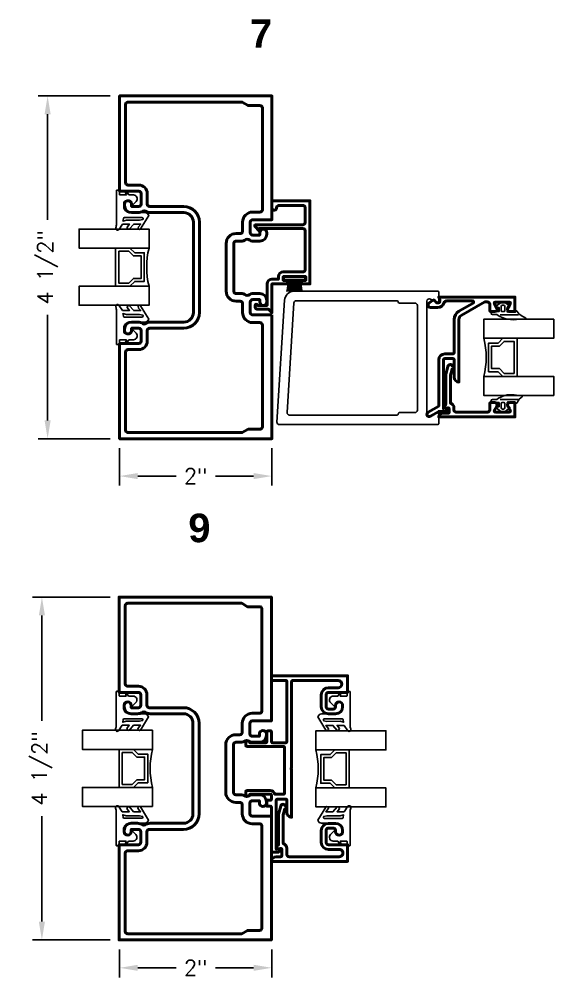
# Model space of a CAD drawing. Extents: x 0 to 63.4, y 0 to 11.8.
# Drawn here: x 14.303 to 16.058, y 5.5 to 8.647 of the extents above; entities that cross this region are included whole.
import ezdxf

# ---------------------------------------------------------------- set-up
doc = ezdxf.new("R2010")
doc.units = 0
doc.header["$MEASUREMENT"] = 0
doc.layers.get('Defpoints').update_dxf_attribs({"linetype": 'CONTINUOUS'})
for name, color, linetype in [('R-Anno-Dims', 3, 'CONTINUOUS'), ('R-Anno-Text', 6, 'CONTINUOUS'), ('R-Det1', 4, 'CONTINUOUS'), ('R-Det2', 2, 'CONTINUOUS'), ('R-Otln', 1, 'CONTINUOUS'), ('R-Pat1', 5, 'CONTINUOUS')]:
    doc.layers.add(name, color=color, linetype=linetype)
doc.styles.get("Standard").update_dxf_attribs({"font": 'simplex'})
doc.styles.add('style1', font='arialbd.ttf')
doc.dimstyles.new('1-4size', dxfattribs={"dimtxt": 0.05, "dimasz": 0.06, "dimexe": 0.03125, "dimexo": 0.03125, "dimgap": 0.03125, "dimtad": 0, "dimdec": 5, "dimlfac": 4, "dimzin": 4, "dimdsep": 46, "dimlunit": 5, "dimtxsty": 'Standard', "dimcen": 0, "dimclrd": 256, "dimclre": 256, "dimclrt": 256, "dimadec": 0, "dimazin": 1, "dimtfac": 1, "dimtdec": 5, "dimtofl": 0, "dimtmove": 0, "dimatfit": 3, "dimfxl": 1, "dimfrac": 2, "dimtolj": 1, "dimtzin": 4, "dimarcsym": 0})

# ---------------------------------------------------------------- blocks, each defined once
blk = doc.blocks.new('*D115')
at = {"layer": 'Defpoints', "color": 0, "transparency": 16777216}
for p in [(14.6322, 5.6243), (15.1322, 5.6243), (15.1322, 5.5326)]:
    blk.add_point(p, dxfattribs=at)
at = {"layer": 'R-Anno-Dims', "lineweight": -2, "transparency": 16777216}
for p, q in [((14.6322, 5.5931), (14.6322, 5.5013)), ((15.1322, 5.5931), (15.1322, 5.5013)), ((14.6922, 5.5326), (14.8176, 5.5326)), ((15.0722, 5.5326), (14.9468, 5.5326))]:
    blk.add_line(p, q, dxfattribs=at)
at = {"layer": 'R-Anno-Dims', "transparency": 16777216}
for points in [[(14.6922, 5.5426), (14.6922, 5.5226), (14.6322, 5.5326)], [(15.0722, 5.5426), (15.0722, 5.5226), (15.1322, 5.5326)]]:
    blk.add_solid(points, dxfattribs=at)
at = {"layer": 'R-Anno-Dims', "transparency": 16777216, "insert": (14.8822, 5.5326), "char_height": 0.05, "attachment_point": 5}
blk.add_mtext('\\A1;2"', dxfattribs=at)
blk = doc.blocks.new('*D116')
at = {"layer": 'Defpoints', "color": 0, "transparency": 16777216}
for p in [(14.3773, 6.7493), (14.6322, 6.7493), (14.6322, 5.6243)]:
    blk.add_point(p, dxfattribs=at)
at = {"layer": 'R-Anno-Dims', "lineweight": -2, "transparency": 16777216}
for p, q in [((14.6009, 6.7493), (14.346, 6.7493)), ((14.3773, 6.6893), (14.3773, 6.3431)), ((14.3773, 5.6843), (14.3773, 6.0306)), ((14.6009, 5.6243), (14.346, 5.6243))]:
    blk.add_line(p, q, dxfattribs=at)
at = {"layer": 'R-Anno-Dims', "transparency": 16777216}
for points in [[(14.3673, 6.6893), (14.3873, 6.6893), (14.3773, 6.7493)], [(14.3673, 5.6843), (14.3873, 5.6843), (14.3773, 5.6243)]]:
    blk.add_solid(points, dxfattribs=at)
at = {"layer": 'R-Anno-Dims', "transparency": 16777216, "insert": (14.3773, 6.1868), "char_height": 0.05, "attachment_point": 5, "rotation": 90}
blk.add_mtext('\\A1;4 1/2"', dxfattribs=at)
blk = doc.blocks.new('*D99')
at = {"layer": 'Defpoints', "color": 0, "transparency": 16777216}
for p in [(14.6322, 7.2694), (15.1322, 7.2694), (15.1322, 7.1468)]:
    blk.add_point(p, dxfattribs=at)
at = {"layer": 'R-Anno-Dims', "lineweight": -2, "transparency": 16777216}
for p, q in [((14.6322, 7.2382), (14.6322, 7.1155)), ((15.1322, 7.2382), (15.1322, 7.1155)), ((14.6922, 7.1468), (14.8176, 7.1468)), ((15.0722, 7.1468), (14.9468, 7.1468))]:
    blk.add_line(p, q, dxfattribs=at)
at = {"layer": 'R-Anno-Dims', "transparency": 16777216}
for points in [[(14.6922, 7.1568), (14.6922, 7.1368), (14.6322, 7.1468)], [(15.0722, 7.1568), (15.0722, 7.1368), (15.1322, 7.1468)]]:
    blk.add_solid(points, dxfattribs=at)
at = {"layer": 'R-Anno-Dims', "transparency": 16777216, "insert": (14.8822, 7.1468), "char_height": 0.05, "attachment_point": 5}
blk.add_mtext('\\A1;2"', dxfattribs=at)
blk = doc.blocks.new('*D117')
at = {"layer": 'Defpoints', "color": 0, "transparency": 16777216}
for p in [(14.3961, 8.3944), (14.6322, 8.3944), (14.6322, 7.2694)]:
    blk.add_point(p, dxfattribs=at)
at = {"layer": 'R-Anno-Dims', "lineweight": -2, "transparency": 16777216}
for p, q in [((14.6009, 8.3944), (14.3648, 8.3944)), ((14.3961, 8.3344), (14.3961, 7.9882)), ((14.3961, 7.3294), (14.3961, 7.6757)), ((14.6009, 7.2694), (14.3648, 7.2694))]:
    blk.add_line(p, q, dxfattribs=at)
at = {"layer": 'R-Anno-Dims', "transparency": 16777216}
for points in [[(14.3861, 8.3344), (14.4061, 8.3344), (14.3961, 8.3944)], [(14.3861, 7.3294), (14.4061, 7.3294), (14.3961, 7.2694)]]:
    blk.add_solid(points, dxfattribs=at)
at = {"layer": 'R-Anno-Dims', "transparency": 16777216, "insert": (14.3961, 7.8319), "char_height": 0.05, "attachment_point": 5, "rotation": 90}
blk.add_mtext('\\A1;4 1/2"', dxfattribs=at)
blk = doc.blocks.new('P2728 compress')
at = {"layer": 'R-Det2'}
blk.add_lwpolyline([(176.266, 42.927), (176.372, 42.753, -0.301952), (176.324, 42.713), (176.124, 42.713, 0.414214), (176.044, 42.633), (176.044, 42.594, 0.388879), (176.081, 42.554), (176.097, 42.553, 0.440011), (176.14, 42.593), (176.14, 42.607, -0.668179), (176.157, 42.614), (176.206, 42.566, -0.668179), (176.17, 42.48), (176.111, 42.48), (176.083, 42.441, -0.836323), (176.069, 42.447), (176.078, 42.48), (175.994, 42.48, 0.414214), (175.988, 42.474), (175.988, 42.424, -0.414214), (175.982, 42.418), (175.954, 42.418, -0.414214), (175.948, 42.424), (175.948, 42.862, 0.083245), (175.94, 42.911), (175.94, 42.911)], format="xyb", dxfattribs=at)
for points in [[(175.978, 42.937), (176.028, 42.864), (176.119, 42.864), (176.088, 42.905)], [(176.117, 42.931), (176.175, 42.864), (176.267, 42.864), (176.235, 42.902)]]:
    blk.add_lwpolyline(points, dxfattribs=at)
at = {"layer": 'R-Det2', "lineweight": 25}
blk.add_lwpolyline([(176.039, 42.79, 0.372312), (176.054, 42.778), (176.284, 42.778, 0.668179), (176.295, 42.803), (176.252, 42.812), (176.078, 42.811), (176.034, 42.824)], format="xyb", close=True, dxfattribs=at)
at = {"layer": 'R-Det2', "ltscale": 0.1}
for centre, radius, start, end in [((175.962, 42.92), 0.0237, 22.2345, 202.2345), ((176.117, 42.901), 0.0297, 90, 171.5397), ((176.251, 42.914), 0.0199, 40.2978, 220.2978)]:
    blk.add_arc(centre, radius, start, end, dxfattribs=at)
blk = doc.blocks.new('weathering')
at = {"layer": 'R-Det2'}
for p, q in [((0, 0), (0, -0.27)), ((0, 0), (0.03, 0)), ((0.03, 0), (0.03, -0.27)), ((0, -0.129), (-0.16, -0.129)), ((0, -0.139), (-0.16, -0.139)), ((0, -0.27), (0.03, -0.27))]:
    blk.add_line(p, q, dxfattribs=at)
for centre, radius, start, end in [((-0.056, 0.313), 0.361, 253.2416, 278.8875), ((-0.056, 0.313), 0.371, 253.7056, 278.6489), ((-0.057, 0.486), 0.557, 259.3278, 275.8729), ((-0.057, 0.486), 0.566, 259.5182, 275.7701), ((-0.063, 0.677), 0.77, 262.7557, 274.6832), ((-0.063, 0.677), 0.78, 262.849, 274.6238), ((-0.066, 1.463), 1.578, 266.5833, 272.3941), ((-0.067, -1.773), 1.619, 87.6382, 93.304), ((-0.064, -0.966), 0.8, 85.4377, 96.9231), ((-0.064, -0.966), 0.79, 85.3793, 97.0112), ((-0.058, -0.769), 0.58, 84.3053, 100.1631), ((-0.058, -0.769), 0.57, 84.2043, 100.3432), ((-0.056, -0.591), 0.38, 81.4567, 105.8164), ((-0.056, -0.591), 0.37, 81.2223, 106.2556)]:
    blk.add_arc(centre, radius, start, end, dxfattribs=at)

msp = doc.modelspace()

# ---------------------------------------------------------------- linework, layer by layer
at = {"layer": 'R-Det1', "lineweight": 50}
for points in [[(15.1166767, 7.777317, -0.414213562), (15.1321767, 7.792817), (15.1539267, 7.792817), (15.1539269, 7.801567, -0.414213562), (15.1694269, 7.817067), (15.2339267, 7.8170668, 0.414213562), (15.2416767, 7.8248168), (15.2416767, 7.9516915, 0.414213562), (15.2339267, 7.9594415), (15.0909267, 7.9594415), (15.0909267, 7.9516915), (15.077014, 7.9656042, -0.668178638), (15.0796392, 7.9719418), (15.2339267, 7.9719415, 0.414213562), (15.2416767, 7.9796915), (15.2416767, 8.0275043, 0.414213562), (15.2339267, 8.0352543), (15.1554267, 8.0352543, 0.423380872), (15.1476772, 8.0272543, -0.999983871), (15.1321767, 8.0272545), (15.1321767, 8.0507545), (15.2571767, 8.0507545), (15.2571767, 7.777317), (15.2289267, 7.777317), (15.2289267, 7.783317, -0.414213562), (15.2346767, 7.789067), (15.2431769, 7.7890668), (15.2431769, 7.801567), (15.1694269, 7.801567), (15.1694269, 7.7890668), (15.1781767, 7.789067, -0.414213562), (15.1839267, 7.783317), (15.1839267, 7.777317), (15.1321767, 7.777317), (15.1321767, 7.6836918), (15.1214267, 7.6944418), (15.0849267, 7.694442, -0.414213562), (15.0771767, 7.702192), (15.0771767, 7.706942, -1), (15.0846767, 7.706942), (15.1166767, 7.706942)], [(15.7459684, 7.5402538), (15.7459684, 7.6607573, -0.267944175), (15.7537184, 7.6741808), (15.8307723, 7.7186678), (15.8394684, 7.7186678, -0.414213562), (15.8472184, 7.7109178), (15.8472184, 7.6904178, 0.414213562), (15.8509684, 7.6866678), (15.8639684, 7.6866678, 0.577350202), (15.8706801, 7.6982928), (15.8625972, 7.7122928, -0.577350202), (15.8658448, 7.7179178), (15.911342, 7.7179178, -0.577351988), (15.9145896, 7.7122928), (15.9065067, 7.6982929, 0.577351988), (15.9132183, 7.6866678), (15.9299684, 7.6866678), (15.9299684, 7.7341678), (15.6799684, 7.7341678), (15.683415, 7.725544, -0.869075611), (15.6700957, 7.7179165), (15.6644685, 7.7251679, 0.123332445), (15.6468874, 7.7129996, 0.64476674), (15.6527014, 7.7001678), (15.6762184, 7.7001678, 0.330653628), (15.6977566, 7.7161596, -0.33065332), (15.7051753, 7.7216678), (15.790973, 7.7216678, -0.767326322), (15.792848, 7.7146702), (15.7460934, 7.6876763, 0.26795022), (15.7304684, 7.6606131), (15.7304684, 7.5519178, -0.414213562), (15.7264684, 7.5479178), (15.6994684, 7.5479178, 0.414213562), (15.6799684, 7.5284178), (15.6799684, 7.3766396), (15.6450934, 7.3565045, 1), (15.6528434, 7.3430811), (15.6799684, 7.3587418), (15.703887, 7.3587418), (15.7069684, 7.3702418), (15.6954684, 7.368214), (15.6954684, 7.5284178, -0.414213562), (15.6994684, 7.5324178), (15.7264684, 7.5324178, -0.414213562), (15.7304684, 7.5284178), (15.7304684, 7.4709178, 0.414213562), (15.7459684, 7.4554178)], [(15.9132184, 7.388214), (15.9299684, 7.388214), (15.9299684, 7.340714), (15.6799684, 7.340714, -0.41421368), (15.6924684, 7.353214), (15.7107184, 7.353214, 0.414213562), (15.7144684, 7.356964), (15.7144684, 7.3670951, 0.466306393), (15.7100672, 7.3707882), (15.6954684, 7.368214, -0.252127774), (15.7029685, 7.3812139), (15.7029684, 7.479964), (15.7102045, 7.5069697, -0.715752791), (15.724842, 7.507947, -1.179503687), (15.7238823, 7.4981284), (15.7184684, 7.4779231), (15.7184684, 7.3865383, -0.339713402), (15.7299684, 7.3715642), (15.7299684, 7.363964, 0.414213523), (15.7377184, 7.356214), (15.8394684, 7.356214, 0.414213657), (15.8472184, 7.363964), (15.8472184, 7.384464, -0.414213562), (15.8509684, 7.388214), (15.8639684, 7.388214, -0.57736514), (15.8706799, 7.3765887), (15.8625971, 7.362589, 0.577351747), (15.8658447, 7.356964), (15.911342, 7.356964, 0.577351362), (15.9145896, 7.362589), (15.9065311, 7.3765469, -0.579445689), (15.9132184, 7.388214, 1)], [(15.1309467, 6.0983887), (15.1309467, 6.0863885, -0.414213562), (15.1271967, 6.0826385), (15.1159467, 6.0826385), (15.1159467, 6.0631387), (15.1271967, 6.0631387, -0.414213562), (15.1309467, 6.0593887), (15.1309467, 5.9123885), (15.1548653, 5.9123885), (15.1579467, 5.9238884), (15.1464467, 5.9218609), (15.1464467, 6.0828887, -0.414213562), (15.1501967, 6.0866387), (15.1776967, 6.0866387, -0.414213562), (15.1814467, 6.0828887), (15.1814467, 6.0426385), (15.1814467, 6.0426385, 0.418945781), (15.1971967, 6.0271405), (15.1971967, 6.1843888), (15.1946967, 6.1868885), (15.1971967, 6.1893885), (15.1971967, 6.4721385, -0.414213562), (15.2009467, 6.4758885), (15.3499467, 6.4758885, -1), (15.3499467, 6.4521385), (15.3176967, 6.4521385, 0.414213562), (15.2944467, 6.4288885), (15.2944467, 6.3896385, 0.414213562), (15.3176967, 6.3663885), (15.3411967, 6.3663885, 0.414213562), (15.3644467, 6.3896385), (15.3644467, 6.3937638, 1), (15.3411967, 6.3937638), (15.3411967, 6.3896385, -0.414214027), (15.3334467, 6.3818885), (15.3176967, 6.3818885, -0.414213097), (15.3099467, 6.3896385), (15.3099467, 6.4288885, -0.414213562), (15.3176967, 6.4366385), (15.3809467, 6.4366385), (15.3809467, 6.4913885), (15.1309467, 6.4913885), (15.1309467, 6.4758885), (15.1779467, 6.4758885, -0.414213562), (15.1816967, 6.4721385), (15.1816967, 6.2753885, -0.414213562), (15.1779467, 6.2716385), (15.1346967, 6.2716385, -0.414213562), (15.1309467, 6.2753885), (15.1309467, 6.3068885, 0.414213562), (15.1271967, 6.3106385), (15.1196967, 6.3106385, 0.414213562), (15.1159467, 6.3068885), (15.1159467, 6.2753885, -0.414213562), (15.1121967, 6.2716385), (15.0594467, 6.2716385, 1), (15.0469467, 6.2716385), (15.0469467, 6.2628888, 0.414213562), (15.0506967, 6.2591388), (15.1701967, 6.2591388, -0.414213562), (15.1739467, 6.2553888), (15.1739467, 6.1058887, -0.414213562), (15.1701967, 6.1021387), (15.142008, 6.1021387, 0.347534726), (15.1261967, 6.1146384), (15.0506967, 6.1146385, 0.414213562), (15.0469467, 6.1108885), (15.0469467, 6.1021387, 1), (15.0594467, 6.1021387), (15.1271967, 6.1021387, -0.414213562)], [(15.1309467, 5.881861), (15.1309467, 5.881861), (15.3809467, 5.881861), (15.3809467, 5.9366109), (15.3176967, 5.9366109, -0.414213562), (15.3099467, 5.9443609), (15.3099467, 5.9836109, -0.414213562), (15.3176967, 5.9913609), (15.3334467, 5.9913609, -0.414213562), (15.3411967, 5.9836109), (15.3411967, 5.9794857, 0.999995699), (15.3644467, 5.9794857), (15.3644467, 5.9836109, 0.414210521), (15.3411967, 6.006861), (15.3176967, 6.006861, 0.414210521), (15.2944467, 5.9836109), (15.2944467, 5.944361, 0.414210521), (15.3176967, 5.9211109), (15.3535718, 5.9211109, -1.000002843), (15.3535718, 5.897361), (15.1886967, 5.897361, -0.414208088), (15.1809467, 5.9051111), (15.1809467, 5.9252112, 0.339690287), (15.1694467, 5.9401858), (15.1694467, 6.0345704), (15.1748607, 6.0547755, 1.179378286), (15.1758218, 6.0645939, 0.716064469), (15.1611809, 6.0636093), (15.1539467, 6.0366108), (15.1539467, 5.9351375, 0.262905895), (15.1464467, 5.9218609), (15.1610455, 5.9244353, -0.466307263), (15.1654467, 5.9207423), (15.1654467, 5.9011109, -0.414242319), (15.1616967, 5.897361), (15.1464467, 5.897361, 0.41421037), (15.1309467, 5.881861, 0.335481)]]:
    msp.add_lwpolyline(points, format="xyb", close=True, dxfattribs=at)
at = {"layer": 'R-Det2'}
for points in [[(14.4991723, 7.9576178), (14.4991722, 7.8951178), (14.7289724, 7.8951178), (14.7289724, 7.9576178), (14.4991722, 7.9576178), (14.7289724, 7.9576178), (14.7289724, 7.8951178), (14.6664724, 7.8951178), (14.6819724, 7.8796178), (14.7132224, 7.8796178), (14.7132224, 7.7856178), (14.6819724, 7.7856178), (14.6664724, 7.7701178), (14.6194724, 7.7701178), (14.6194724, 7.8951178), (14.6194724, 7.7701178), (14.4991722, 7.7701178), (14.4991722, 7.7076178), (14.7289724, 7.7076178), (14.7289724, 7.7701178), (14.6664724, 7.7701178), (14.7289724, 7.7701178, -0.123310184), (14.7289724, 7.8951178, 1.56900442)], [(16.0577515, 7.4114755), (16.0577516, 7.4739755), (15.8279514, 7.4739755), (15.8279514, 7.4114755), (16.0577516, 7.4114755), (15.8279514, 7.4114755), (15.8279514, 7.4739755), (15.8904514, 7.4739755), (15.8749514, 7.4894755), (15.8437014, 7.4894755), (15.8437014, 7.5834755), (15.8749514, 7.5834755), (15.8904514, 7.5989755), (15.9374514, 7.5989755), (15.9374514, 7.4739755), (15.9374514, 7.5989755), (16.0577516, 7.5989755), (16.0577516, 7.6614755), (15.8279514, 7.6614755), (15.8279514, 7.5989755), (15.8904514, 7.5989755), (15.8279514, 7.5989755, -0.123310184), (15.8279514, 7.4739755, 1.56900442)], [(16.0577516, 7.4114756), (16.0577517, 7.4739756), (15.8279515, 7.4739756), (15.8279515, 7.4114756), (16.0577517, 7.4114756), (15.8279515, 7.4114756), (15.8279515, 7.4739756), (15.8904515, 7.4739756), (15.8749515, 7.4894756), (15.8437015, 7.4894756), (15.8437015, 7.5834756), (15.8749515, 7.5834756), (15.8904515, 7.5989756), (15.9374515, 7.5989756), (15.9374515, 7.4739756), (15.9374515, 7.5989756), (16.0577517, 7.5989756), (16.0577517, 7.6614756), (15.8279515, 7.6614756), (15.8279515, 7.5989756), (15.8904515, 7.5989756), (15.8279515, 7.5989756, -0.123310184), (15.8279515, 7.4739756, 1.56900442)], [(14.5105215, 6.3121824), (14.5105215, 6.2496824), (14.7403216, 6.2496824), (14.7403216, 6.3121824), (14.5105215, 6.3121824), (14.7403216, 6.3121824), (14.7403216, 6.2496824), (14.6778216, 6.2496824), (14.6933216, 6.2341824), (14.7245716, 6.2341824), (14.7245716, 6.1401824), (14.6933216, 6.1401824), (14.6778216, 6.1246824), (14.6308216, 6.1246824), (14.6308216, 6.2496824), (14.6308216, 6.1246824), (14.5105215, 6.1246824), (14.5105215, 6.0621824), (14.7403216, 6.0621824), (14.7403216, 6.1246824), (14.6778216, 6.1246824), (14.7403216, 6.1246824, -0.123310184), (14.7403216, 6.2496824, 1.56900442)], [(15.5065575, 6.0606285), (15.5065576, 6.1231285), (15.2767574, 6.1231285), (15.2767574, 6.0606285), (15.5065576, 6.0606285), (15.2767574, 6.0606285), (15.2767574, 6.1231285), (15.3392574, 6.1231285), (15.3237574, 6.1386285), (15.2925074, 6.1386285), (15.2925074, 6.2326285), (15.3237574, 6.2326285), (15.3392574, 6.2481285), (15.3862574, 6.2481285), (15.3862574, 6.1231285), (15.3862574, 6.2481285), (15.5065576, 6.2481285), (15.5065576, 6.3106285), (15.2767574, 6.3106285), (15.2767574, 6.2481285), (15.3392574, 6.2481285), (15.2767574, 6.2481285, -0.123310184), (15.2767574, 6.1231285, 1.56900442)]]:
    msp.add_lwpolyline(points, format="xyb", dxfattribs=at)
for points in [[(14.6294724, 7.8851178), (14.6294724, 7.7801178), (14.6623302, 7.7801178), (14.6778302, 7.7956178), (14.7032224, 7.7956178), (14.7032224, 7.8696178), (14.6778302, 7.8696178), (14.6623302, 7.8851178), (14.6294724, 7.8851178)], [(15.8814309, 7.6764624), (15.941375, 7.6765244)], [(15.9274514, 7.4839755), (15.9274514, 7.5889755), (15.8945936, 7.5889755), (15.8790936, 7.5734755), (15.8537014, 7.5734755), (15.8537014, 7.4994755), (15.8790936, 7.4994755), (15.8945936, 7.4839755), (15.9274514, 7.4839755)], [(15.9274515, 7.4839756), (15.9274515, 7.5889756), (15.8945937, 7.5889756), (15.8790937, 7.5734756), (15.8537015, 7.5734756), (15.8537015, 7.4994756), (15.8790937, 7.4994756), (15.8945937, 7.4839756), (15.9274515, 7.4839756)], [(15.8814309, 7.398214), (15.9413749, 7.398152)], [(14.6408216, 6.2396824), (14.6408216, 6.1346824), (14.6736795, 6.1346824), (14.6891795, 6.1501824), (14.7145716, 6.1501824), (14.7145716, 6.2241824), (14.6891795, 6.2241824), (14.6736795, 6.2396824), (14.6408216, 6.2396824)], [(15.3762574, 6.1331285), (15.3762574, 6.2381285), (15.3433996, 6.2381285), (15.3278996, 6.2226285), (15.3025074, 6.2226285), (15.3025074, 6.1486285), (15.3278996, 6.1486285), (15.3433996, 6.1331285), (15.3762574, 6.1331285)]]:
    msp.add_lwpolyline(points, dxfattribs=at)
for points in [[(15.9450083, 7.661895), (15.9695355, 7.661895, 0.102261209), (15.9543202, 7.67175, -0.169063491), (15.9370937, 7.6872389, 0.378808837), (15.9344305, 7.6892091), (15.9081014, 7.6844056, -0.346241915), (15.9041335, 7.6868961), (15.9041335, 7.7004178), (15.9116828, 7.7006955, 0.608655902), (15.9130336, 7.7039817), (15.9038955, 7.7120594, 0.378617088), (15.8781215, 7.7120594), (15.8689833, 7.7039817, 0.608655902), (15.8703342, 7.7006955), (15.8778835, 7.7004178), (15.8778835, 7.6866678), (15.8566335, 7.6866678, 1), (15.8566335, 7.6766678), (15.8703934, 7.6766678, 0.195594226)], [(15.8891335, 7.7079743, 0.341998713), (15.8853835, 7.7031331), (15.8853835, 7.6884624, 0.414213562), (15.8873835, 7.6864624), (15.8946335, 7.6864624, 0.414213562), (15.8966335, 7.6884624), (15.8966335, 7.7031331, 0.341998713), (15.8928835, 7.7079743, 0.127016654)], [(15.9274083, 7.4131557), (15.951875, 7.4104354, -0.477037012), (15.9543202, 7.4074151, 0.149348483), (15.9370937, 7.3876428, -0.378808837), (15.9344305, 7.3856726), (15.9081013, 7.3904761, 0.346241915), (15.9041334, 7.3879857), (15.9041334, 7.3744639), (15.9116827, 7.3741862, -0.608655902), (15.9130336, 7.3709), (15.9038954, 7.3628224, -0.378617088), (15.8781214, 7.3628224), (15.8689833, 7.3709001, -0.608655902), (15.8703341, 7.3741862), (15.8778834, 7.374464), (15.8778834, 7.388214), (15.8566334, 7.388214, -1), (15.8566335, 7.398214), (15.8703933, 7.398214, -0.202748308)], [(15.8891334, 7.3667021, -0.341998713), (15.8853834, 7.3715433), (15.8853834, 7.386214, -0.414213562), (15.8873834, 7.388214), (15.8946334, 7.3882139, -0.414213562), (15.8966334, 7.3862139), (15.8966334, 7.3715433, -0.341998713), (15.8928834, 7.3667021, -0.127016654)]]:
    msp.add_lwpolyline(points, format="xyb", close=True, dxfattribs=at)
at = {"layer": 'R-Otln', "lineweight": 50}
for points in [[(15.1321767, 7.675671), (15.0689267, 7.675671, -0.414213562), (15.0611767, 7.683421), (15.0611767, 7.718171, -0.414213562), (15.0689267, 7.725921), (15.0924267, 7.725921), (15.0924267, 7.718421, 0.414213562), (15.1039267, 7.706921), (15.1041767, 7.706921, 0.414213562), (15.1156767, 7.718421), (15.1156767, 7.722671, 0.414213562), (15.0924267, 7.745921), (15.0724267, 7.745921, 0.145063949), (15.0553994, 7.7408747, -0.296364458), (15.0469539, 7.7408747, 0.145063949), (15.0299267, 7.745921), (15.0149267, 7.745921, -0.414213562), (15.0071767, 7.753671), (15.0071767, 7.910171, -0.414213562), (15.0149267, 7.917921), (15.0299267, 7.917921, 0.145063949), (15.0469539, 7.9229673, -0.296364458), (15.0553994, 7.9229673, 0.145063949), (15.0724267, 7.917921), (15.0924267, 7.917921, 0.414213562), (15.1156767, 7.941171), (15.1156767, 7.945421, 0.414213562), (15.1041767, 7.956921), (15.1039267, 7.956921, 0.414213562), (15.0924267, 7.945421), (15.0924267, 7.937921), (15.0689267, 7.937921, -0.414213562), (15.0611767, 7.945671), (15.0611767, 7.980421, -0.414213562), (15.0689267, 7.988171), (15.1321767, 7.988171), (15.1321767, 8.394421), (14.6321767, 8.394421), (14.6321767, 8.081921), (14.6954267, 8.081921, -0.414213562), (14.7031767, 8.074171), (14.7031767, 8.039421, -0.414213562), (14.6954267, 8.031671), (14.6719267, 8.031671), (14.6719267, 8.039046, 1), (14.6486767, 8.039046), (14.6486767, 8.034921, 0.414213245), (14.6719266, 8.011671), (14.6919267, 8.011671, 0.145063949), (14.7089539, 8.0167173, -0.296364458), (14.7173994, 8.0167173, 0.145063949), (14.7344267, 8.011671), (14.8431767, 8.011671, -0.414213562), (14.8744267, 7.980421), (14.8744267, 7.683421, -0.414213562), (14.8431767, 7.652171), (14.7344267, 7.652171, 0.145063949), (14.7173994, 7.6471247, -0.296364458), (14.7089539, 7.6471247, 0.145063949), (14.6919267, 7.652171), (14.6719266, 7.652171, 0.414213245), (14.6486764, 7.6289207, 1), (14.6486767, 7.6289207), (14.6486767, 7.6247957, 1), (14.6719267, 7.6247957), (14.6719267, 7.632171), (14.6954267, 7.632171, -0.414213562), (14.7031767, 7.624421), (14.7031767, 7.589671, -0.414213562), (14.6954267, 7.581921), (14.6321767, 7.581921), (14.6321767, 7.269421), (15.1321767, 7.269421)], [(15.1009267, 8.3558983), (15.1009267, 8.020921, -0.414213562), (15.0931767, 8.013171), (15.0689267, 8.013171, 0.414213562), (15.0361767, 7.980421), (15.0361767, 7.950671, -0.414213562), (15.0284267, 7.942921), (15.0149267, 7.942921, 0.414213562), (14.9821767, 7.910171), (14.9821767, 7.753671, 0.414213562), (15.0149267, 7.720921), (15.0284267, 7.720921, -0.414213562), (15.0361767, 7.713171), (15.0361767, 7.683421, 0.414213562), (15.0689267, 7.650671), (15.0931767, 7.650671, -0.414213562), (15.1009267, 7.642921), (15.1009267, 7.308421, -0.414213562), (15.0931767, 7.300671), (15.0539267, 7.300671), (15.0344411, 7.289421), (14.6599267, 7.289421, -0.414213562), (14.6521767, 7.297171), (14.6521767, 7.554171, -0.414213562), (14.6599267, 7.561921), (14.6954267, 7.561921, 0.414213562), (14.7231767, 7.589671), (14.7231767, 7.624421, -0.414213562), (14.7309267, 7.632171), (14.8431767, 7.632171, 0.414213562), (14.8944267, 7.683421), (14.8944267, 7.980421, 0.414213562), (14.8431767, 8.031671), (14.7309267, 8.031671, -0.414213562), (14.7231767, 8.039421), (14.7231767, 8.074171, 0.414213562), (14.6954267, 8.101921), (14.6599267, 8.101921, -0.414214661), (14.6521767, 8.109671), (14.6521767, 8.366671, -0.414213562), (14.6599267, 8.374421), (15.0344558, 8.374421), (15.0539414, 8.363171), (15.0931914, 8.363171, -0.396277717), (15.1009267, 8.3558983, -1.063602539)], [(15.1309467, 6.0305715), (15.0676967, 6.0305715, -0.414213562), (15.0599467, 6.0383215), (15.0599467, 6.0730715, -0.414213562), (15.0676967, 6.0808215), (15.0911967, 6.0808215), (15.0911967, 6.0733215, 0.414213562), (15.1026967, 6.0618215), (15.1029467, 6.0618215, 0.414213562), (15.1144467, 6.0733215), (15.1144467, 6.0775715, 0.414213562), (15.0911967, 6.1008215), (15.0711967, 6.1008215, 0.145063949), (15.0541695, 6.0957753, -0.296364458), (15.0457239, 6.0957753, 0.145063949), (15.0286967, 6.1008215), (15.0136967, 6.1008215, -0.414213562), (15.0059467, 6.1085715), (15.0059467, 6.2650715, -0.414213562), (15.0136967, 6.2728215), (15.0286967, 6.2728215, 0.145063949), (15.0457239, 6.2778678, -0.296364458), (15.0541695, 6.2778678, 0.145063949), (15.0711967, 6.2728215), (15.0911967, 6.2728215, 0.414213562), (15.1144467, 6.2960715), (15.1144467, 6.3003215, 0.414213562), (15.1029467, 6.3118215), (15.1026967, 6.3118215, 0.414213562), (15.0911967, 6.3003215), (15.0911967, 6.2928215), (15.0676967, 6.2928215, -0.414213562), (15.0599467, 6.3005715), (15.0599467, 6.3353215, -0.414213562), (15.0676967, 6.3430715), (15.1309467, 6.3430715), (15.1309467, 6.7493215), (14.6309467, 6.7493215), (14.6309467, 6.4368215), (14.6941967, 6.4368215, -0.414213562), (14.7019467, 6.4290715), (14.7019467, 6.3943215, -0.414213562), (14.6941967, 6.3865715), (14.6706967, 6.3865715), (14.6706967, 6.3939465, 1), (14.6474467, 6.3939465), (14.6474467, 6.3898215, 0.414213245), (14.6706967, 6.3665715), (14.6906967, 6.3665715, 0.145063949), (14.7077239, 6.3716178, -0.296364458), (14.7161695, 6.3716178, 0.145063949), (14.7331967, 6.3665715), (14.8419467, 6.3665715, -0.414213562), (14.8731967, 6.3353215), (14.8731967, 6.0383215, -0.414213562), (14.8419467, 6.0070715), (14.7331967, 6.0070715, 0.145063949), (14.7161695, 6.0020253, -0.296364458), (14.7077239, 6.0020253, 0.145063949), (14.6906967, 6.0070715), (14.6706967, 6.0070715, 0.414213245), (14.6474465, 5.9838213, 1), (14.6474467, 5.9838213), (14.6474467, 5.9796963, 1), (14.6706967, 5.9796963), (14.6706967, 5.9870715), (14.6941967, 5.9870715, -0.414213562), (14.7019467, 5.9793215), (14.7019467, 5.9445715, -0.414213562), (14.6941967, 5.9368215), (14.6309467, 5.9368215), (14.6309467, 5.6243215), (15.1309467, 5.6243215)], [(15.0996967, 6.7107988), (15.0996967, 6.3758215, -0.414213562), (15.0919467, 6.3680715), (15.0676967, 6.3680715, 0.414213562), (15.0349467, 6.3353215), (15.0349467, 6.3055715, -0.414213562), (15.0271967, 6.2978215), (15.0136967, 6.2978215, 0.414213562), (14.9809467, 6.2650715), (14.9809467, 6.1085715, 0.414213562), (15.0136967, 6.0758215), (15.0271967, 6.0758215, -0.414213562), (15.0349467, 6.0680715), (15.0349467, 6.0383215, 0.414213562), (15.0676967, 6.0055715), (15.0919467, 6.0055715, -0.414213562), (15.0996967, 5.9978215), (15.0996967, 5.6633215, -0.414213562), (15.0919467, 5.6555715), (15.0526967, 5.6555715), (15.0332111, 5.6443215), (14.6586967, 5.6443215, -0.414213562), (14.6509467, 5.6520715), (14.6509467, 5.9090715, -0.414213562), (14.6586967, 5.9168215), (14.6941967, 5.9168215, 0.414213562), (14.7219467, 5.9445715), (14.7219467, 5.9793215, -0.414213562), (14.7296967, 5.9870715), (14.8419467, 5.9870715, 0.414213562), (14.8931967, 6.0383215), (14.8931967, 6.3353215, 0.414213562), (14.8419467, 6.3865715), (14.7296967, 6.3865715, -0.414213562), (14.7219467, 6.3943215), (14.7219467, 6.4290715, 0.414213562), (14.6941967, 6.4568215), (14.6586967, 6.4568215, -0.414214661), (14.6509467, 6.4645716), (14.6509467, 6.7215715, -0.414213562), (14.6586967, 6.7293215), (15.0332259, 6.7293215), (15.0527114, 6.7180715), (15.0919614, 6.7180715, -0.396277717), (15.0996967, 6.7107988, -1.063602539)]]:
    msp.add_lwpolyline(points, format="xyb", close=True, dxfattribs=at)
at = {"layer": 'R-Otln'}
for points in [[(15.2049382, 7.753427), (15.6774882, 7.753427, -0.414213562), (15.6799882, 7.750927), (15.6799882, 7.718677, -0.577563925), (15.6743632, 7.715427), (15.6526132, 7.727977, 0.576846629), (15.6409882, 7.721277), (15.6409882, 7.348077, 0.577921738), (15.6526132, 7.341352), (15.6743632, 7.353927, -0.577563925), (15.6799882, 7.350677), (15.6799882, 7.318427, -0.414213562), (15.6774882, 7.315927), (15.1564891, 7.315927, -0.432605765), (15.1487542, 7.3241602), (15.1737382, 7.724127, -0.395866655), (15.2049382, 7.753427)], [(15.5507382, 7.354927), (15.6019882, 7.354927, 0.414213562), (15.6097382, 7.362677), (15.6097382, 7.706677, 0.414213562), (15.6019882, 7.714427), (15.5509882, 7.714427, -0.413333333), (15.5472382, 7.718177), (15.5472382, 7.718427, 0.413333333), (15.5434882, 7.722177), (15.212219, 7.722177, 0.396049913), (15.2044841, 7.7149104), (15.1820184, 7.3554104, 0.432613534), (15.1897534, 7.347177), (15.5434882, 7.347177, 0.423001409), (15.5472382, 7.351052, -0.436834856)]]:
    msp.add_lwpolyline(points, format="xyb", close=True, dxfattribs=at)

# ---------------------------------------------------------------- block references
at = {"layer": 'R-Pat1', "yscale": 0.25, "zscale": 0.25}
for name, p, xscale, rotation in [('P2728 compress', (-29.3650066, 18.6898374), -0.25, 180), ('weathering', (15.1726764, 7.7922152), 0.25, 90), ('P2728 compress', (-29.3656725, 17.0447379), -0.25, 180), ('P2728 compress', (59.3761293, 17.044555), 0.25, 180)]:
    msp.add_blockref(name, p, dxfattribs=dict(at, xscale=xscale, rotation=rotation))
for p, xscale in [((-29.3650066, -3.0259954), 0.25), ((-29.3656725, -4.6710949), 0.25), ((59.3761293, -4.6713054), -0.25)]:
    msp.add_blockref('P2728 compress', p, dxfattribs=dict(at, xscale=xscale))

# ---------------------------------------------------------------- texts
at = {"layer": 'R-Anno-Text', "char_height": 0.09375, "attachment_point": 3, "style": 'style1'}
for s, insert, width in [('7', (15.1334176, 8.6465507, 1.5526731), 1.86), ('9', (14.9307973, 7.0234155, 1.5526731), 1.787222288)]:
    msp.add_mtext(s, dxfattribs=dict(at, insert=insert, width=width))

# ---------------------------------------------------------------- dimensions: what is measured, and where the dimension line sits
at = {"layer": 'R-Anno-Dims'}
for base, p1, p2, picture, middle in [((14.3960526, 8.394421), (14.6321767, 7.269421), (14.6321767, 8.394421), '*D117', (14.3960526, 7.831921)), ((14.3772902, 6.7493215), (14.6321767, 5.6243215), (14.6321767, 6.7493215), '*D116', (14.3772902, 6.1868215))]:
    dim = msp.add_linear_dim(base=base, p1=p1, p2=p2, angle=90, dimstyle='1-4size', override={"dimpost": '"'}, dxfattribs=at)
    dim.commit()
    dim.dimension.update_dxf_attribs({"geometry": picture, "text_midpoint": middle, "dimtype": 160})
dim = msp.add_linear_dim(base=(15.1321767, 7.1467974), p1=(14.6321767, 7.269421), p2=(15.1321767, 7.269421), dimstyle='1-4size', override={"dimpost": '"'}, dxfattribs=at)
dim.commit()
dim.dimension.update_dxf_attribs({"geometry": '*D99', "text_midpoint": (14.8821767, 7.1467974), "dimtype": 160})
dim = msp.add_linear_dim(base=(15.1321767, 5.532589), p1=(14.6321767, 5.6243215), p2=(15.1321767, 5.6243215), dimstyle='1-4size', override={"dimpost": '"'}, dxfattribs=at)
dim.commit()
dim.dimension.update_dxf_attribs({"geometry": '*D115', "text_midpoint": (14.8821767, 5.532589)})

doc.saveas('drawing.dxf')
